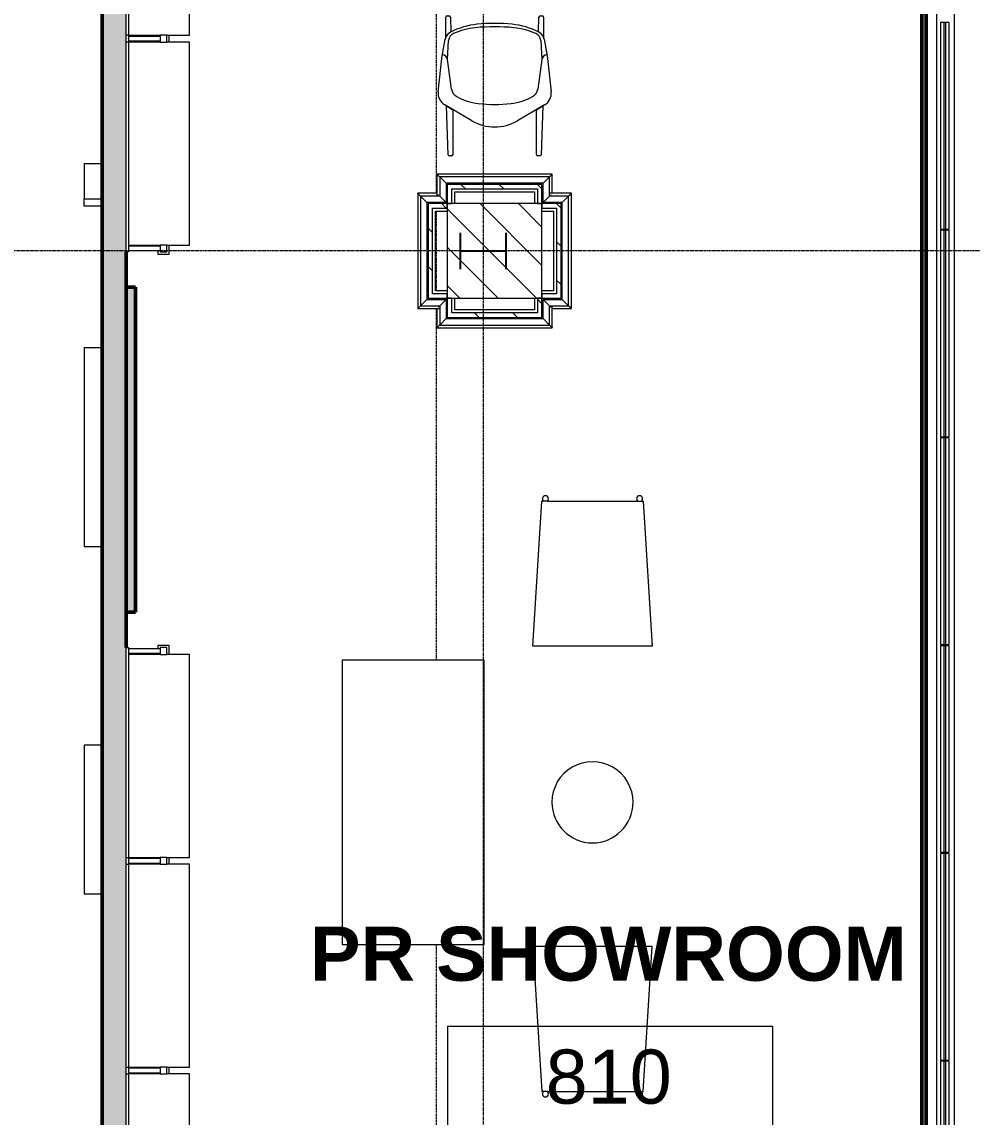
# Model space of a CAD drawing. Header units: inches. Extents: x -956 to 1409, y -1111 to 895.
# Drawn here: x 512.9 to 723.5, y 82.5 to 325.3 of the extents above; entities that cross this region are included whole.
import ezdxf

# ---------------------------------------------------------------- set-up
doc = ezdxf.new("R2010")
doc.units = ezdxf.units.IN
doc.header["$MEASUREMENT"] = 0
for name, pattern in [('Grid Line 1_4_', [0.4374999999999999, 0.2499999999999999, -0.06249999999999999, 0.06249999999999999, -0.06249999999999999]), ('Overhead 1_16_', [0.10156249999999999, 0.06249999999999999, -0.03906249999999999]), ('Overhead 1_16__2_', [0.10156249999999999, 0.06249999999999999, -0.03906249999999999])]:
    doc.linetypes.add(name, pattern=pattern)
for name, color, linetype, lineweight in [('A-AREA-IDEN', 2, 'Continuous', 9), ('A-DOOR', 31, 'Continuous', 13), ('A-FLOR-OVHD', 1, 'Overhead 1_16__2_', 9), ('A-GENM', 13, 'Continuous', 9), ('A-WALL-PATT', 111, 'Continuous', 13), ('I-FURN', 30, 'Continuous', 9), ('I-WALL', 2, 'Continuous', 13), ('S-COLS', 52, 'Continuous', 13), ('S-COLS-SYMB', 171, 'Continuous', 20), ('S-GRID', 1, 'Continuous', 9)]:
    doc.layers.add(name, color=color, linetype=linetype, lineweight=lineweight)
doc.styles.add('Arial_3', font='arial.ttf', dxfattribs={"height": 11.99999999999999})
doc.styles.add('Arial_B', font='arialbd.ttf', dxfattribs={"height": 11.99999999999999})
pattern_1 = [(135, (0, 0), (-4.242640687119286, -4.242640687119285), [])]

# ---------------------------------------------------------------- blocks, each defined once
blk = doc.blocks.new('362-DRS _30_-36__ _9144-10973_ - 362RS-5643556-8TH FLOOR TELECOM UNDERFLOOR ROUTING PLAN')
at = {"layer": 'A-GENM', "color": 53}
for p, q in [((138.1458333333291, 0.9374999999981245), (92.34722222221953, 0.9374999999981245)), ((92.34722222221953, 0.9374999999981245), (92.34722222221954, -0.9375000000018754)), ((138.1458333333291, 0.2499999999981245), (92.34722222221953, 0.2499999999981245)), ((138.1458333333291, -0.9375000000018755), (138.1458333333291, 0.9374999999981245)), ((184.194444444439, 0.9374999999980606), (138.3958333333293, 0.9374999999980606)), ((138.3958333333294, 0.9374999999980606), (138.3958333333294, -0.9375000000019393)), ((184.194444444439, 0.2499999999980606), (138.3958333333293, 0.2499999999980606)), ((184.194444444439, -0.9375000000019394), (184.194444444439, 0.9374999999980606)), ((230.2430555555507, 0.9374999999979913), (184.4444444444411, 0.9374999999979913)), ((184.4444444444412, 0.9374999999979913), (184.4444444444412, -0.9375000000020086)), ((230.2430555555507, 0.2499999999979913), (184.4444444444411, 0.2499999999979913)), ((230.2430555555507, -0.9375000000020087), (230.2430555555507, 0.9374999999979913)), ((276.2916666666616, 0.9374999999980552), (230.4930555555519, 0.9374999999980552)), ((230.493055555552, 0.9374999999980552), (230.493055555552, -0.9375000000019447)), ((276.2916666666616, 0.2499999999980552), (230.4930555555519, 0.2499999999980552)), ((276.2916666666616, -0.9375000000019448), (276.2916666666616, 0.9374999999980552)), ((322.340277777773, 0.9374999999980872), (276.5416666666634, 0.9374999999980872)), ((276.5416666666634, 0.9374999999980872), (276.5416666666634, -0.9375000000019127)), ((322.340277777773, 0.2499999999980872), (276.5416666666634, 0.2499999999980872)), ((322.340277777773, -0.9375000000019128), (322.340277777773, 0.9374999999980872)), ((368.388888888884, 0.9374999999980206), (322.5902777777743, 0.9374999999980206)), ((322.5902777777744, 0.9374999999980206), (322.5902777777744, -0.9375000000019793)), ((368.388888888884, 0.2499999999980206), (322.5902777777743, 0.2499999999980206)), ((92.34722222221953, -0.2500000000018753), (138.1458333333291, -0.2500000000018753)), ((92.34722222221953, -0.9375000000018755), (138.1458333333291, -0.9375000000018755)), ((138.3958333333294, -0.2500000000019393), (184.194444444439, -0.2500000000019393)), ((138.3958333333294, -0.9375000000019394), (184.194444444439, -0.9375000000019394)), ((184.4444444444412, -0.2500000000020086), (230.2430555555508, -0.2500000000020086)), ((184.4444444444412, -0.9375000000020087), (230.2430555555508, -0.9375000000020087)), ((230.493055555552, -0.2500000000019446), (276.2916666666616, -0.2500000000019446)), ((230.493055555552, -0.9375000000019448), (276.2916666666616, -0.9375000000019448)), ((276.5416666666634, -0.2500000000019126), (322.340277777773, -0.2500000000019126)), ((276.5416666666634, -0.9375000000019128), (322.340277777773, -0.9375000000019128)), ((322.5902777777744, -0.2500000000019793), (368.388888888884, -0.2500000000019793)), ((322.5902777777744, -0.9375000000019794), (368.388888888884, -0.9375000000019794))]:
    blk.add_line(p, q, dxfattribs=at)
blk = doc.blocks.new('Folding_Partition - 8th showroom-5643261-8TH FLOOR TELECOM UNDERFLOOR ROUTING PLAN')
at = {"layer": 'A-DOOR', "color": 253}
for p, q in [((413.691534166048, -35.99999999999967), (0.00403416605320217, -35.99999999999967)), ((0.004034166053234144, -40.00000000000018), (413.691534166048, -40.00000000000018))]:
    blk.add_line(p, q, dxfattribs=at)
blk = doc.blocks.new('Bernhardt_Design-Chair-Lounge-cp_2 - 6502 - Polished Stainless Steel-5507565-8TH FLOOR TELECOM UNDERFLOOR ROUTING PLAN')
at = {"layer": 'A-GENM', "color": 53}
for p, q in [((-11.21674668186736, 15.47702938714063), (-13.24577888926902, -16.65931792426777)), ((-11.00698488781413, 15.47702938714063), (-11.21674668186736, 15.47702938714063)), ((-11.00698488781413, 15.6664679733927), (-11.00698488781413, 15.47702938714063)), ((-9.921047387814124, 15.47702938714063), (-11.00698488781413, 15.47702938714064)), ((-9.921047387814124, 15.47702938714063), (-9.921047387814124, 15.61806922106829)), ((9.921047387815113, 15.47702938714063), (-9.921047387814124, 15.47702938714063)), ((9.92104738781511, 15.61806922106829), (9.92104738781511, 15.47702938714063)), ((9.92104738781511, 15.47702938714063), (11.00698488781511, 15.47702938714064)), ((11.00698488781512, 15.47702938714063), (11.00698488781512, 15.6664679733927)), ((11.21674668186737, 15.47702938714063), (11.00698488781512, 15.47702938714063)), ((13.24577888926901, -16.65931792426777), (11.21674668186737, 15.47702938714063)), ((-13.24577888926902, -16.65931792426777), (13.24577888926901, -16.65931792426777))]:
    blk.add_line(p, q, dxfattribs=at)
for centre, radius, start, end in [((-10.44702796002406, 16.02343749999988), 0.6640624999999998, 322.3788968868379, 212.5172912712831), ((10.44702796002505, 16.02343749999988), 0.6640625000000017, 327.4827087287153, 217.6211031131606)]:
    blk.add_arc(centre, radius, start, end, dxfattribs=at)
blk = doc.blocks.new('Bernhardt_Design-Chair-Lounge-cp_2 - 6502 - Polished Stainless Steel-5512116-8TH FLOOR TELECOM UNDERFLOOR ROUTING PLAN')
at = {"layer": 'A-GENM', "color": 53}
for p, q in [((-13.24577888926902, 16.65931792426777), (13.24577888926901, 16.65931792426777)), ((-11.21674668186736, -15.47702938714063), (-13.24577888926902, 16.65931792426777)), ((13.24577888926901, 16.65931792426777), (11.21674668186737, -15.47702938714063)), ((-11.00698488781413, -15.47702938714063), (-11.21674668186736, -15.47702938714063)), ((-11.00698488781413, -15.6664679733927), (-11.00698488781413, -15.47702938714063)), ((-9.921047387814124, -15.47702938714063), (-11.00698488781413, -15.47702938714064)), ((-9.921047387814124, -15.47702938714063), (-9.921047387814124, -15.61806922106829)), ((9.921047387815113, -15.47702938714063), (-9.921047387814124, -15.47702938714063)), ((9.92104738781511, -15.61806922106829), (9.92104738781511, -15.47702938714063)), ((9.92104738781511, -15.47702938714063), (11.00698488781511, -15.47702938714064)), ((11.00698488781512, -15.47702938714063), (11.00698488781512, -15.6664679733927)), ((11.21674668186737, -15.47702938714063), (11.00698488781512, -15.47702938714063))]:
    blk.add_line(p, q, dxfattribs=at)
for centre, radius, start, end in [((-10.44702796002406, -16.02343749999988), 0.6640624999999998, 147.4827087287165, 37.62110311316175), ((10.44702796002505, -16.02343749999988), 0.6640625000000017, 142.3788968868391, 32.51729127128433)]:
    blk.add_arc(centre, radius, start, end, dxfattribs=at)
blk = doc.blocks.new('Clothes Shelf _ Rack - Clothes Shelf _ Rack-5513145-8TH FLOOR TELECOM UNDERFLOOR ROUTING PLAN')
at = {"layer": 'I-FURN', "color": 53}
for p, q in [((-23.99999999999911, 8.47187382568858e-15), (24.00000000000022, 8.47187382568858e-15)), ((-23.99999999999911, 8.493206138382446e-15), (-23.99999999999911, -0.4999999999999937)), ((24.00000000000022, 8.493206138382446e-15), (24.00000000000022, -0.4999999999999937)), ((24.00000000000022, -0.4999999999999937), (-23.99999999999911, -0.4999999999999937)), ((-23.75737929141166, -0.5000000000005683), (-23.75737929141166, -7.500000000000681)), ((-22.75737929141189, -7.500000000000681), (-22.75737929141189, -0.5000000000005683)), ((-22.49999999999948, -0.5000000000000542), (-22.49999999999948, -7.500000000000172)), ((22.5000000000005, -7.500000000000173), (22.5000000000005, -0.5000000000003738)), ((22.74262070858833, -0.5000000000009094), (22.74262070858833, -7.500000000000681)), ((23.74262070858844, -7.500000000000681), (23.74262070858844, -0.5000000000009094)), ((-23.75737929141197, -7.000000000000116), (-24.49999999999911, -7.000000000000116)), ((-22.49999999999955, -7.000000000000116), (-22.7573792914122, -7.000000000000116)), ((22.74262070858773, -7.00000000000026), (22.50000000000032, -7.00000000000026)), ((24.00000000000051, -7.00000000000026), (23.74262070858786, -7.00000000000026)), ((-24.49999999999911, -9.500000000000117), (-22.49999999999955, -9.500000000000115)), ((-22.49999999999911, -7.500000000000116), (-23.99999999999911, -7.500000000000116)), ((-23.99999999999911, -7.500000000000116), (-23.99999999999911, -9.000000000000115)), ((-23.99999999999911, -9.000000000000115), (-22.49999999999911, -9.000000000000115)), ((-22.49999999999911, -9.000000000000115), (-22.49999999999911, -7.500000000000116)), ((-22.49999999999948, -9.000000000000012), (-22.49999999999948, -13.99999999999992)), ((24.00000000000089, -7.50000000000026), (22.5000000000009, -7.50000000000026)), ((22.5000000000009, -7.50000000000026), (22.5000000000009, -9.000000000000265)), ((22.5000000000005, -13.99999999999992), (22.5000000000005, -9.000000000000334)), ((22.5000000000009, -9.000000000000265), (24.00000000000089, -9.000000000000265)), ((22.50000000000032, -9.500000000000266), (24.00000000000051, -9.500000000000265)), ((24.00000000000089, -9.000000000000265), (24.00000000000089, -7.50000000000026)), ((-22.49999999999948, -13.99999999999992), (22.5000000000005, -13.99999999999992))]:
    blk.add_line(p, q, dxfattribs=at)
blk = doc.blocks.new('Clothes Shelf _ Rack - Clothes Shelf _ Rack-V127-8TH FLOOR TELECOM UNDERFLOOR ROUTING PLAN')
at = {"layer": 'I-FURN', "color": 53}
for p, q in [((-23.99999999999911, 8.47187382568858e-15), (24.00000000000022, 8.47187382568858e-15)), ((-23.99999999999911, 8.493206138382446e-15), (-23.99999999999911, -0.4999999999999937)), ((24.00000000000022, 8.493206138382446e-15), (24.00000000000022, -0.4999999999999937)), ((24.00000000000022, -0.4999999999999937), (-23.99999999999911, -0.4999999999999937)), ((-23.75737929141132, -0.5000000000009094), (-23.75737929141132, -7.500000000000681)), ((-22.75737929141155, -7.500000000000681), (-22.75737929141155, -0.5000000000009094)), ((-22.49999999999948, -0.5000000000000542), (-22.49999999999948, -7.499999999999853)), ((22.5000000000005, -7.500000000000173), (22.5000000000005, -0.5000000000000541)), ((22.74262070858816, -0.5000000000009094), (22.74262070858816, -7.500000000001022)), ((23.74262070858827, -7.500000000001022), (23.74262070858827, -0.5000000000009094)), ((-23.75737929141229, -7.000000000000116), (-23.9999999999997, -7.000000000000116)), ((-22.49999999999955, -7.000000000000116), (-22.7573792914122, -7.000000000000116)), ((22.74262070858773, -7.00000000000026), (22.50000000000032, -7.00000000000026)), ((24.00000000000019, -7.00000000000026), (23.74262070858786, -7.00000000000026)), ((-22.49999999999911, -7.500000000000116), (-23.99999999999911, -7.500000000000116)), ((-23.99999999999911, -7.500000000000116), (-23.99999999999911, -9.000000000000115)), ((-23.99999999999911, -9.000000000000115), (-22.49999999999911, -9.000000000000115)), ((-23.9999999999997, -9.500000000000117), (-22.49999999999955, -9.500000000000115)), ((-22.49999999999911, -9.000000000000115), (-22.49999999999911, -7.500000000000116)), ((-22.49999999999948, -9.000000000000014), (-22.49999999999948, -13.99999999999992)), ((24.00000000000089, -7.50000000000026), (22.5000000000009, -7.50000000000026)), ((22.5000000000009, -7.50000000000026), (22.5000000000009, -9.000000000000265)), ((22.5000000000005, -13.99999999999992), (22.5000000000005, -9.000000000000334)), ((22.5000000000009, -9.000000000000265), (24.00000000000089, -9.000000000000265)), ((22.50000000000032, -9.500000000000266), (24.00000000000019, -9.500000000000265)), ((24.00000000000089, -9.000000000000265), (24.00000000000089, -7.50000000000026)), ((-22.49999999999948, -13.99999999999992), (22.5000000000005, -13.99999999999992))]:
    blk.add_line(p, q, dxfattribs=at)
blk = doc.blocks.new('Clothes Shelf _ Rack - Clothes Shelf _ Rack-V128-8TH FLOOR TELECOM UNDERFLOOR ROUTING PLAN')
at = {"layer": 'I-FURN', "color": 53}
for p, q in [((-23.99999999999911, 8.47187382568858e-15), (24.00000000000022, 8.47187382568858e-15)), ((-23.99999999999911, 8.493206138382446e-15), (-23.99999999999911, -0.4999999999999937)), ((24.00000000000022, 8.493206138382446e-15), (24.00000000000022, -0.4999999999999937)), ((24.00000000000022, -0.4999999999999937), (-23.99999999999911, -0.4999999999999937)), ((-23.75737929141183, -0.5000000000009094), (-23.75737929141183, -7.500000000001022)), ((-22.75737929141206, -7.500000000001022), (-22.75737929141206, -0.5000000000009094)), ((-22.49999999999948, -0.5000000000000542), (-22.49999999999948, -7.500000000000172)), ((22.5000000000005, -7.500000000000173), (22.5000000000005, -0.5000000000000541)), ((22.74262070858816, -0.5000000000009094), (22.74262070858816, -7.500000000001022)), ((23.74262070858827, -7.500000000001022), (23.74262070858827, -0.5000000000009094)), ((-23.75737929141197, -7.000000000000116), (-23.99999999999938, -7.000000000000116)), ((-22.49999999999955, -7.000000000000116), (-22.75737929141188, -7.000000000000116)), ((22.74262070858773, -7.00000000000026), (22.50000000000032, -7.00000000000026)), ((24.50000000000089, -7.00000000000026), (23.74262070858786, -7.00000000000026)), ((24.50000000000089, -9.500000000000265), (24.50000000000089, -7.00000000000026)), ((-22.49999999999911, -7.500000000000116), (-23.99999999999911, -7.500000000000116)), ((-23.99999999999911, -7.500000000000116), (-23.99999999999911, -9.000000000000115)), ((-23.99999999999911, -9.000000000000115), (-22.49999999999911, -9.000000000000115)), ((-23.99999999999938, -9.500000000000117), (-22.49999999999955, -9.500000000000115)), ((-22.49999999999911, -9.000000000000115), (-22.49999999999911, -7.500000000000116)), ((-22.49999999999948, -9.000000000000336), (-22.49999999999948, -13.99999999999992)), ((24.00000000000089, -7.50000000000026), (22.5000000000009, -7.50000000000026)), ((22.5000000000009, -7.50000000000026), (22.5000000000009, -9.000000000000265)), ((22.5000000000005, -13.99999999999992), (22.5000000000005, -9.000000000000334)), ((22.5000000000009, -9.000000000000265), (24.00000000000089, -9.000000000000265)), ((22.50000000000032, -9.500000000000266), (24.50000000000089, -9.500000000000265)), ((24.00000000000089, -9.000000000000265), (24.00000000000089, -7.50000000000026)), ((-22.49999999999948, -13.99999999999992), (22.5000000000005, -13.99999999999992))]:
    blk.add_line(p, q, dxfattribs=at)
blk = doc.blocks.new('Clothes Shelf _ Rack - Clothes Shelf _ Rack-V129-8TH FLOOR TELECOM UNDERFLOOR ROUTING PLAN')
at = {"layer": 'I-FURN', "color": 53}
for p, q in [((22.5000000000005, 13.99999999999992), (-22.49999999999948, 13.99999999999992)), ((-22.49999999999948, 13.99999999999992), (-22.49999999999948, 9.000000000000014)), ((22.5000000000005, 9.000000000000336), (22.5000000000005, 13.99999999999992)), ((-22.49999999999939, 9.500000000000115), (-23.99999999999938, 9.500000000000117)), ((-22.49999999999911, 9.000000000000115), (-23.99999999999911, 9.000000000000115)), ((-23.99999999999911, 9.000000000000115), (-23.99999999999911, 7.500000000000116)), ((-23.99999999999911, 7.500000000000116), (-22.49999999999911, 7.500000000000116)), ((-23.75737929141235, 7.500000000000681), (-23.75737929141235, 0.5000000000005683)), ((-22.75737929141223, 0.5000000000005683), (-22.7573792914124, 7.500000000000681)), ((-22.49999999999911, 7.500000000000116), (-22.49999999999911, 9.000000000000115)), ((-22.49999999999948, 7.500000000000173), (-22.49999999999948, 0.5000000000000541)), ((24.00000000000051, 9.500000000000265), (22.50000000000048, 9.500000000000266)), ((24.00000000000089, 9.000000000000265), (22.5000000000009, 9.000000000000265)), ((22.5000000000009, 9.000000000000265), (22.5000000000009, 7.50000000000026)), ((22.5000000000005, 0.5000000000003744), (22.5000000000005, 7.500000000000493)), ((22.5000000000009, 7.50000000000026), (24.00000000000089, 7.50000000000026)), ((22.74262070858765, 7.50000000000034), (22.74262070858782, 0.5000000000005683)), ((23.74262070858776, 0.5000000000005683), (23.74262070858759, 7.50000000000034)), ((24.00000000000089, 7.50000000000026), (24.00000000000089, 9.000000000000265)), ((-23.99999999999938, 7.000000000000116), (-23.75737929141197, 7.000000000000116)), ((-22.75737929141204, 7.000000000000116), (-22.49999999999939, 7.000000000000116)), ((22.5000000000006, 7.00000000000026), (22.742620708588, 7.00000000000026)), ((23.74262070858791, 7.00000000000026), (24.00000000000054, 7.00000000000026)), ((-23.99999999999911, 0.4999999999999937), (24.00000000000022, 0.4999999999999937)), ((-23.99999999999911, 0.4999999999999937), (-23.99999999999911, -8.493206138382446e-15)), ((24.00000000000022, 0.4999999999999937), (24.00000000000022, -8.493206138382446e-15)), ((24.00000000000022, -8.47187382568858e-15), (-23.99999999999911, -8.47187382568858e-15))]:
    blk.add_line(p, q, dxfattribs=at)
blk = doc.blocks.new('Clothes Shelf _ Rack - Clothes Shelf _ Rack-V130-8TH FLOOR TELECOM UNDERFLOOR ROUTING PLAN')
at = {"layer": 'I-FURN', "color": 53}
for p, q in [((22.5000000000005, 13.99999999999992), (-22.49999999999948, 13.99999999999992)), ((-22.49999999999948, 13.99999999999992), (-22.49999999999948, 9.000000000000014)), ((22.5000000000005, 9.000000000000336), (22.5000000000005, 13.99999999999992)), ((-22.49999999999939, 9.500000000000115), (-23.99999999999938, 9.500000000000117)), ((-22.49999999999911, 9.000000000000115), (-23.99999999999911, 9.000000000000115)), ((-23.99999999999911, 9.000000000000115), (-23.99999999999911, 7.500000000000116)), ((-23.99999999999911, 7.500000000000116), (-22.49999999999911, 7.500000000000116)), ((-23.75737929141235, 7.500000000000681), (-23.75737929141235, 0.5000000000005683)), ((-22.75737929141223, 0.5000000000005683), (-22.7573792914124, 7.500000000000681)), ((-22.49999999999911, 7.500000000000116), (-22.49999999999911, 9.000000000000115)), ((-22.49999999999948, 7.500000000000173), (-22.49999999999948, 0.5000000000000541)), ((24.50000000000089, 9.500000000000265), (22.50000000000048, 9.500000000000266)), ((24.00000000000089, 9.000000000000265), (22.5000000000009, 9.000000000000265)), ((22.5000000000009, 9.000000000000265), (22.5000000000009, 7.50000000000026)), ((22.5000000000005, 0.5000000000000542), (22.5000000000005, 7.500000000000493)), ((22.5000000000009, 7.50000000000026), (24.00000000000089, 7.50000000000026)), ((22.74262070858765, 7.50000000000034), (22.74262070858782, 0.5000000000002273)), ((23.74262070858776, 0.5000000000002273), (23.74262070858759, 7.50000000000034)), ((24.00000000000089, 7.50000000000026), (24.00000000000089, 9.000000000000265)), ((24.50000000000089, 7.00000000000026), (24.50000000000089, 9.500000000000265)), ((-23.99999999999938, 7.000000000000116), (-23.75737929141197, 7.000000000000116)), ((-22.75737929141204, 7.000000000000116), (-22.49999999999939, 7.000000000000116)), ((22.5000000000006, 7.00000000000026), (22.742620708588, 7.00000000000026)), ((23.74262070858791, 7.00000000000026), (24.50000000000089, 7.00000000000026)), ((-23.99999999999911, 0.4999999999999937), (24.00000000000022, 0.4999999999999937)), ((-23.99999999999911, 0.4999999999999937), (-23.99999999999911, -8.493206138382446e-15)), ((24.00000000000022, 0.4999999999999937), (24.00000000000022, -8.493206138382446e-15)), ((24.00000000000022, -8.47187382568858e-15), (-23.99999999999911, -8.47187382568858e-15))]:
    blk.add_line(p, q, dxfattribs=at)
blk = doc.blocks.new('Knoll_Studio_Florence_Knoll_Lounge_Chair_Settee_Sofa - Knoll_Studio_Florence_Knoll_Lounge_Chair_Settee_Sofa-5519080-8TH FLOOR TELECOM UNDERFLOOR ROUTING PLAN')
at = {"layer": 'I-FURN', "color": 53}
for p, q in [((-31.50000000000002, 15.48590081667019), (-31.50000000000002, -16.01409918332984)), ((31.5, 15.48590081667019), (-31.50000000000002, 15.48590081667019)), ((31.5, -16.01409918332984), (31.5, 15.48590081667019)), ((-31.50000000000001, -16.01409918332984), (31.5, -16.01409918332984))]:
    blk.add_line(p, q, dxfattribs=at)
blk = doc.blocks.new('Bernhardt_Design_Occasional_Quiet_Round - M22-5504817-8TH FLOOR TELECOM UNDERFLOOR ROUTING PLAN')
at = {"layer": 'I-FURN', "color": 53}
for centre, start, end in [((7.394085344003542e-13, -9.91966054470285e-13), 359.9999999999996, 179.9999999999998), ((7.394085344003542e-13, -9.899676530259597e-13), 179.9999999999998, 359.9999999999992)]:
    blk.add_arc(centre, 9.000000000000917, start, end, dxfattribs=at)
blk = doc.blocks.new('HermanMiller_Collection_Eames_MoldedArmChair - Non Upholstered Plastic 4-leg Base-5524113-8TH FLOOR TELECOM UNDERFLOOR ROUTING PLAN')
at = {"layer": 'I-FURN'}
for p, q in [((-4.395553703212801, 12.53743878107945), (3.612180406949413, 11.63709812806504)), ((-18.62618367867512, 9.537369931281956), (-18.63658013238341, 10.03582965920072)), ((-18.34644386210969, 10.34192538599475), (-7.539367205340933, 10.69509086976297)), ((-10.83817027979167, 5.036155854591709), (-7.322526951876582, 11.06706969824527)), ((-7.539367205340933, 10.69509086976297), (-8.385480067747089, 9.243625718374929)), ((-3.793707758898694, 9.563172798939432), (2.73777694469705, 10.44385912709209)), ((2.737776944697051, 10.44385912709209), (6.989934341724021, 10.1983391911158)), ((3.914725687703782, 11.59213471329479), (7.224376243079954, 10.97923646229921)), ((7.67296662897046, 10.84671641287927), (12.14480333004945, 10.81978183360936)), ((12.15514029678993, 9.81744937830234), (8.871577425668722, 9.68442301849616)), ((12.44299641540711, 10.51978727522625), (12.44299641540711, 10.11720348777369)), ((-8.385480067747089, 9.243625718374929), (-18.32624891055403, 9.243625718374929)), ((-7.322526951876582, -11.06706969824529), (-10.83817027979171, -5.036155854591654)), ((-18.63658013238341, -10.03582965920072), (-18.62618367867512, -9.537369931281956)), ((-18.32624891055403, -9.24362571837493), (-8.3854800677471, -9.24362571837493)), ((-8.3854800677471, -9.24362571837493), (-7.539367205340946, -10.69509086976297)), ((2.737776944697056, -10.44385912709212), (-3.79370775889865, -9.563172798939503)), ((8.871577425668718, -9.684423018496139), (12.15514029678992, -9.81744937830232)), ((-7.539367205340946, -10.69509086976297), (-18.34644386210969, -10.34192538599475)), ((3.612180406949421, -11.63709812806506), (-4.395553703212799, -12.53743878107948)), ((6.989934341724026, -10.19833919111582), (2.737776944697056, -10.44385912709212)), ((7.224376243079967, -10.97923646229923), (3.914725687703801, -11.59213471329481)), ((12.14480333004944, -10.81978183360936), (7.672966628970492, -10.84671641287926)), ((12.4429964154071, -10.11720348777368), (12.4429964154071, -10.51978727522624))]:
    blk.add_line(p, q, dxfattribs=at)
for centre, radius, start, end in [((-4.730743380907828, 9.556222941867757), 3, 83.58495408508742, 149.7605051068709), ((-18.33664536426234, 10.0420854462937), 0.2999999999999979, 91.87170812609348, 181.1948539306413), ((2.602584842240858, 11.62107317373996), 1.184951398240263, 276.5511889825592, 0.09329633811690649), ((3.131741868919903, 7.364022091861829), 4.299999999999782, 79.50852298766881, 83.58495408508705), ((6.889057208425686, 8.451249094990947), 1.749999999999998, 23.76442734129528, 86.69540588957666), ((6.814675407669772, 8.766851951084181), 2.249999999999995, 26.81131948433517, 79.50852298766898), ((6.814675407669782, 8.766851951084176), 2.249999999999996, 26.81131948433399, 67.57568084069442), ((-6.382201012524812, 2.097357196953866), 17.03647042147852, 26.44525950468448, 26.81131948432177), ((-6.382201011517892, 2.097357197458677), 17.03647042035219, 6.003590523622731, 26.81131948433515), ((12.14299641540711, 10.51978727522625), 0.2999999999999963, 359.999999999999, 89.65490263696965), ((12.14299641540712, 10.11720348777369), 0.2999999999999928, 272.319944371059, 1.520305137739561e-12), ((-18.32624891055403, 9.543625718374933), 0.3000000000000039, 181.1948539306414, 270.0000000000001), ((6.121309164400095, 2.021986072289093), 13.23391618915457, 151.0819299384073, 173.0299324626969), ((-3.493045195425269, 7.333351724744111), 2.25, 97.67928004502555, 151.0819299384073), ((-6.469297413952244, 2.569417002960712), 16.34594419611294, 5.924225802828445, 23.76442734129527), ((-2.198891709895829, -6.661338147750938e-16), 10.00000000000001, 149.7605051068708, 210.2394948931302), ((22.66049095143357, -3.037570195374428e-13), 29.89623781193781, 173.0299324626969, 186.9700675373007), ((-31.23063327478703, 0), 41.24023384952881, 354.0757741971716, 5.924225802828449), ((-26.32519970022371, -7.993605777301126e-15), 37.08945283971948, 353.9964094763773, 6.003590523623449), ((6.121309164400095, -2.021986072289093), 13.23391618915457, 186.9700675373007, 208.9180700615928), ((-6.469297413952244, -2.569417002960712), 16.34594419611294, 336.2355726587043, 354.0757741971721), ((-6.382201011517716, -2.09735719745873), 17.03647042035199, 333.1886805156655, 353.9964094763774), ((-18.32624891055402, -9.543625718374937), 0.3000000000000084, 90.00000000000203, 178.8051460693588), ((-3.493045195425248, -7.333351724744186), 2.249999999999998, 208.9180700615928, 262.3207199549745), ((6.889057208425691, -8.451249094990969), 1.749999999999998, 273.304594110423, 336.2355726587043), ((-6.382201011926706, -2.097357197253156), 17.03647042080975, 333.1886805156677, 333.5547404953194), ((-18.33664536426233, -10.0420854462937), 0.2999999999999948, 178.8051460693594, 268.1282918739075), ((-4.730743380907831, -9.556222941867784), 2.999999999999992, 210.2394948931297, 276.4150459149135), ((2.602584842240858, -11.62107317373998), 1.184951398240262, 359.9067036618824, 83.44881101744016), ((3.131741868919883, -7.364022091861725), 4.299999999999907, 276.4150459149135, 280.4914770123318), ((6.814675407669784, -8.766851951084202), 2.249999999999985, 280.4914770123318, 333.1886805156655), ((6.814675407669768, -8.76685195108418), 2.25, 292.4243191593051, 333.1886805156642), ((12.1429964154071, -10.51978727522624), 0.2999999999999989, 270.3450973630324, 1.017777498068329e-12), ((12.1429964154071, -10.11720348777367), 0.2999999999999992, 0, 87.68005562894079)]:
    blk.add_arc(centre, radius, start, end, dxfattribs=at)
blk = doc.blocks.new('18433_1 - AEO NY - CENTRAL_rvt-1-8TH FLOOR TELECOM UNDERFLOOR ROUTING PLAN')
at = {"layer": 'A-WALL-PATT', "lineweight": 5}
blk.add_hatch(color=9, dxfattribs=at).paths.add_polyline_path([(532.1795453356818, -2.560692676021517), (536.0229164094886, -2.560692676021517), (536.0229164094893, 421.1893073239742), (530.6479164094891, 421.1893073239742), (530.6479164094884, -2.560692676021517)], flags=0)
at = {"layer": 'A-WALL-PATT'}
h = blk.add_hatch(color=253, dxfattribs=at)
h.paths.add_polyline_path([(712.3565774668808, 10.94355574666997), (713.3565774668806, 10.94355574666997), (713.3565774668806, 11.35976779608109), (712.3565774668808, 11.31973575763004)], flags=0)
h.paths.add_polyline_path([(712.3565774668808, 13.32133768019389), (713.3565774668806, 13.36136971864494), (713.3565774668806, 13.85764108623698), (712.3565774668808, 13.89767312468837), (712.3565774668808, 13.6095054024413)], flags=0)
h.paths.add_polyline_path([(713.3565774668806, 15.85924300880049), (713.3565774668806, 18.5565665150566), (712.3565774668808, 18.51653447660555), (712.3565774668808, 15.89927504725187)], flags=0)
h.paths.add_polyline_path([(712.3565774668808, 20.51813639916872), (713.3565774668806, 20.55816843761977), (713.3565774668806, 21.05443980521215), (712.3565774668808, 21.09447184366354), (712.3565774668808, 20.80630412141613)], flags=0)
h.paths.add_polyline_path([(713.3565774668806, 23.05604172777566), (713.3565774668806, 25.75336523403177), (712.3565774668808, 25.71333319558039), (712.3565774668808, 23.09607376622705)], flags=0)
h.paths.add_polyline_path([(712.3565774668808, 27.7149351181439), (713.3565774668806, 27.75496715659494), (713.3565774668806, 28.25123852418698), (712.3565774668808, 28.29127056263837), (712.3565774668808, 28.00310284039096)], flags=0)
h.paths.add_polyline_path([(713.3565774668806, 30.25284044675049), (713.3565774668806, 32.95016395300626), (712.3565774668808, 32.91013191455522), (712.3565774668808, 30.29287248520188)], flags=0)
h.paths.add_polyline_path([(712.3565774668808, 34.91173383711872), (713.3565774668806, 34.95176587556977), (713.3565774668806, 35.44803724316181), (712.3565774668808, 35.4880692816132), (712.3565774668808, 35.19990155936613)], flags=0)
h.paths.add_polyline_path([(713.3565774668806, 37.44963916572532), (713.3565774668813, 414.9435557466703), (712.3565774668815, 414.9435557466703), (712.3565774668808, 37.48967120417671)], flags=0)
blk.add_hatch(color=253, dxfattribs=at).paths.add_polyline_path([(536.022916409489, 194.4493805882898), (538.0229164094889, 194.4493805882898), (538.0229164094892, 266.44938058829), (536.022916409489, 266.44938058829), (536.022916409489, 203.5510374901137)], flags=0)
at = {"layer": 'S-COLS', "lineweight": 9}
h = blk.add_hatch(dxfattribs=at)
h.set_pattern_fill('FP_1', color=53, style=0, pattern_type=2)
h.set_pattern_definition(pattern_1)
h.paths.add_polyline_path([(628.1479164093373, 285.005713852608), (628.1479164093373, 289.255713852531), (607.1479164094928, 289.255713852531), (607.1479164094928, 285.0057138526087), (608.1479164093374, 285.0057138526087), (608.1479164093374, 288.2557138526865), (627.1479164094927, 288.2499729659157), (627.1479164094927, 285.005713852608)], flags=0)
h = blk.add_hatch(dxfattribs=at)
h.set_pattern_fill('FP_1', color=53, style=0, pattern_type=2)
h.set_pattern_definition(pattern_1)
h.paths.add_polyline_path([(607.1479164094154, 264.0057138526871), (607.1479164094154, 265.0057138525315), (603.8979164093379, 265.0057138525315), (603.8979164093379, 284.005713852687), (607.1479164094164, 284.005713852687), (607.1479164094164, 285.0057138525316), (602.8979164094933, 285.0057138525316), (602.8979164094933, 264.0057138526871)], flags=0)
h = blk.add_hatch(dxfattribs=at)
h.set_pattern_fill('FP_1', color=53, style=0, pattern_type=2)
h.set_pattern_definition(pattern_1)
h.paths.add_polyline_path([(609.5242375220745, 264.0057138526093), (628.1479164094151, 264.0057138526093), (628.1479164094151, 285.0057138526093), (607.1479164094151, 285.0057138526093), (607.1479164094151, 264.0057138526093)], flags=0)
h = blk.add_hatch(dxfattribs=at)
h.set_pattern_fill('FP_1', color=53, style=0, pattern_type=2)
h.set_pattern_definition(pattern_1)
h.paths.add_polyline_path([(632.3979164093369, 264.0057138526869), (632.3979164093369, 285.0057138525316), (628.1479164094144, 285.0057138525316), (628.1479164094144, 284.005713852687), (631.3979164094923, 284.005713852687), (631.3979164094923, 265.0057138525314), (628.1479164094137, 265.0057138525314), (628.1479164094137, 264.0057138526869), (631.622721003901, 264.0057138526869)], flags=0)
h = blk.add_hatch(dxfattribs=at)
h.set_pattern_fill('FP_1', color=53, style=0, pattern_type=2)
h.set_pattern_definition(pattern_1)
h.paths.add_polyline_path([(609.5242375220745, 259.7557138526874), (628.1479164093373, 259.7557138526876), (628.1479164093373, 264.0057138526097), (627.1479164094931, 264.0057138526097), (627.1479164094927, 260.755713852532), (608.1479164093374, 260.755713852532), (608.1479164093374, 264.0057138526105), (607.1479164094928, 264.0057138526105), (607.1479164094928, 259.7557138526874)], flags=0)
at = {"layer": 'A-FLOR-OVHD', "color": 53, "linetype": 'Overhead 1_16_'}
for p, q in [((604.6801003615218, 413.8143073239737), (604.6801003615217, 287.280658269759)), ((604.6801003615217, 283.3415002903933), (604.6801003615216, 265.6699274148238)), ((604.6801003615216, 261.7245635248236), (604.6801003615215, 183.7950838526075)), ((604.6801003615215, 120.7950838526076), (604.6801003615212, 47.0844538526054))]:
    blk.add_line(p, q, dxfattribs=at)
at = {"layer": 'A-GENM', "color": 133, "lineweight": 20}
for p, q in [((526.6479164094877, 293.8505039330381), (526.6479164094877, 286.0635307338209)), ((530.6479164094878, 293.8505039330381), (526.6479164094877, 293.8505039330381)), ((530.6479164094878, 286.0635307338209), (530.6479164094878, 293.8505039330381)), ((526.6479164094877, 286.0635307338209), (530.6479164094878, 286.0635307338209)), ((526.6479164094878, 253.0319005538015), (526.6479164094881, 209.0030699029312)), ((530.6479164094878, 253.0319005538015), (526.6479164094878, 253.0319005538015)), ((530.6479164094881, 209.0030699029312), (530.6479164094878, 253.0319005538015)), ((526.6479164094881, 209.0030699029312), (530.6479164094881, 209.0030699029312)), ((526.6479164094881, 164.990884812181), (526.6479164094883, 132.017971569155)), ((530.6479164094882, 164.990884812181), (526.6479164094881, 164.990884812181)), ((530.6479164094883, 132.017971569155), (530.6479164094882, 164.990884812181)), ((526.6479164094883, 132.017971569155), (530.6479164094883, 132.017971569155))]:
    blk.add_line(p, q, dxfattribs=at)
at = {"layer": 'A-GENM', "color": 53}
for p, q in [((526.6479164094877, 284.4580639206295), (526.6479164094877, 286.0635307338209)), ((530.6479164094878, 284.4580639206295), (526.6479164094877, 284.4580639206295))]:
    blk.add_line(p, q, dxfattribs=at)
at = {"layer": 'I-WALL', "color": 213, "lineweight": 50}
for p, q in [((530.6479164094885, 421.1893073239737), (530.6479164094878, -2.560692676021432)), ((712.3565774668804, 414.9435557466698), (712.3565774668798, 37.48967120417679)), ((713.3565774668798, 37.44963916572526), (713.3565774668804, 414.9435557466698)), ((536.0229164094882, 186.5844538526045), (536.0229164094883, 274.3143073239748)), ((536.0229164094884, 266.4493805882896), (536.0229164094882, 194.4493805882896)), ((538.0229164094883, 266.4493805882896), (536.0229164094884, 266.4493805882896)), ((538.0229164094882, 194.4493805882896), (538.0229164094883, 266.4493805882896)), ((536.0229164094882, 194.4493805882896), (538.0229164094882, 194.4493805882896))]:
    blk.add_line(p, q, dxfattribs=at)
at = {"layer": 'S-COLS', "color": 53, "lineweight": 9}
for p, q in [((604.8587028470415, 291.5449274149823), (604.8587028470415, 286.6699274149828)), ((630.4371299717886, 291.5449274149823), (604.8587028470415, 291.5449274149823)), ((630.4371299717886, 287.2931460944471), (630.4371299717886, 291.5449274149823)), ((606.8979164094139, 289.5057138526089), (605.4837028470407, 290.919927414982)), ((605.4837028470408, 290.919927414982), (605.4837028470408, 286.6699274149823)), ((629.8121299717875, 290.919927414982), (605.4837028470408, 290.919927414982)), ((606.8979164094139, 289.5057138526089), (606.8979164094139, 285.2557138526092)), ((628.3979164094144, 289.5057138526089), (606.8979164094139, 289.5057138526089)), ((628.3979164094144, 289.5057138526089), (629.8121299717875, 290.919927414982)), ((628.3979164094144, 285.25571385261), (628.3979164094144, 289.5057138526089)), ((629.8121299717875, 286.6699274149831), (629.8121299717875, 290.919927414982)), ((600.608702847042, 287.2949274149826), (600.608702847042, 261.716500290236)), ((604.8604841675769, 287.2949274149826), (600.608702847042, 287.2949274149826)), ((602.6479164094142, 285.2557138526092), (601.2337028470411, 286.6699274149823)), ((601.2337028470411, 286.6699274149823), (601.2337028470411, 262.3415002902356)), ((605.4837028470415, 286.6699274149823), (601.2337028470411, 286.6699274149823)), ((606.8979164094144, 285.2557138526092), (605.4837028470414, 286.6699274149823)), ((608.8121299716289, 285.0057138526039), (608.8121299716289, 287.591500290392)), ((608.8121299716289, 287.591500290392), (626.4837028471983, 287.591500290392)), ((626.4837028471983, 287.591500290392), (626.4837028471983, 285.0057138526067)), ((628.3979164094144, 285.2557138526096), (629.8121299717874, 286.6699274149826)), ((634.6871299717882, 287.2949274149824), (629.8121299717885, 287.2949274149824)), ((634.0621299717873, 286.6699274149822), (629.8121299717875, 286.6699274149822)), ((632.647916409414, 285.2557138526091), (634.0621299717873, 286.6699274149823)), ((634.0621299717873, 262.3415002902355), (634.0621299717873, 286.6699274149822)), ((634.6871299717882, 261.7165002902358), (634.6871299717882, 287.2949274149824)), ((602.6479164094142, 285.2557138526092), (602.6479164094142, 263.7557138526087)), ((606.8979164094146, 285.2557138526092), (602.6479164094142, 285.2557138526092)), ((632.647916409414, 285.2557138526091), (628.3979164094144, 285.2557138526091)), ((632.6479164094142, 263.7557138526087), (632.6479164094142, 285.2557138526091)), ((604.5621299716311, 265.6699274148238), (604.5621299716311, 283.3415002903932)), ((604.5621299716311, 283.3415002903932), (607.1479164094164, 283.3415002903932)), ((628.1479164094092, 283.3415002903941), (630.7337028471973, 283.3415002903941)), ((630.7337028471973, 283.3415002903941), (630.7337028471973, 265.6699274148247)), ((607.1479164094192, 265.6699274148238), (604.5621299716311, 265.6699274148238)), ((630.7337028471973, 265.6699274148247), (628.147916409412, 265.6699274148247)), ((602.6479164094143, 263.7557138526087), (601.2337028470411, 262.3415002902356)), ((601.2337028470411, 262.3415002902356), (605.483702847041, 262.3415002902356)), ((602.6479164094143, 263.7557138526087), (606.8979164094139, 263.7557138526087)), ((606.8979164094139, 263.7557138526089), (605.4837028470408, 262.3415002902358)), ((605.4837028470408, 262.3415002902357), (605.4837028470408, 258.0915002902358)), ((606.8979164094139, 263.7557138526089), (606.8979164094139, 259.5057138526089)), ((608.81212997163, 261.4199274148258), (608.81212997163, 264.0057138526112)), ((626.4837028471994, 264.005713852614), (626.4837028471994, 261.4199274148258)), ((628.3979164094145, 263.7557138526087), (632.6479164094142, 263.7557138526087)), ((628.3979164094145, 263.7557138526089), (629.8121299717876, 262.3415002902356)), ((628.3979164094145, 259.5057138526089), (628.3979164094145, 263.7557138526087)), ((629.8121299717875, 262.3415002902356), (634.0621299717873, 262.3415002902356)), ((629.8121299717875, 258.0915002902358), (629.8121299717875, 262.3415002902356)), ((630.4371299717886, 257.4665002902362), (630.4371299717886, 262.3415002902357)), ((632.6479164094142, 263.7557138526087), (634.0621299717873, 262.3415002902356)), ((600.608702847042, 261.716500290236), (605.483702847042, 261.716500290236)), ((604.8587028470415, 261.7182816107714), (604.8587028470415, 257.4665002902362)), ((626.4837028471994, 261.4199274148258), (608.81212997163, 261.4199274148258)), ((630.4353486512529, 261.7165002902358), (634.6871299717882, 261.7165002902358)), ((604.8587028470415, 257.4665002902362), (630.4371299717883, 257.4665002902362)), ((606.8979164094139, 259.5057138526089), (605.483702847041, 258.0915002902358)), ((605.4837028470408, 258.0915002902358), (629.8121299717875, 258.0915002902358)), ((606.8979164094139, 259.5057138526089), (628.3979164094145, 259.5057138526089)), ((628.3979164094145, 259.5057138526089), (629.8121299717875, 258.0915002902358))]:
    blk.add_line(p, q, dxfattribs=at)
at = {"layer": 'S-COLS', "color": 133, "lineweight": 20}
for p, q in [((628.1479164093364, 289.2557138525306), (607.147916409492, 289.2557138525306)), ((607.147916409492, 289.2557138525306), (607.1479164094919, 285.0057138526083)), ((628.1479164093364, 285.0057138526076), (628.1479164093364, 289.2557138525306)), ((608.1479164093364, 285.0057138526083), (608.1479164093364, 288.2557138526861)), ((608.1479164093364, 288.2557138526861), (627.1479164094919, 288.2557138526861)), ((627.1479164094919, 288.2557138526861), (627.1479164094919, 285.0057138526076)), ((607.1479164094154, 285.0057138525312), (602.8979164094925, 285.0057138525312)), ((602.8979164094925, 285.0057138525312), (602.8979164094925, 264.0057138526868)), ((607.1479164094154, 284.0057138526867), (607.1479164094154, 285.0057138525312)), ((607.1479164094919, 285.0057138526083), (608.1479164093364, 285.0057138526083)), ((628.1479164094142, 285.0057138526089), (607.1479164094142, 285.0057138526089)), ((607.1479164094142, 285.0057138526089), (607.1479164094142, 264.0057138526089)), ((627.1479164094919, 285.0057138526076), (628.1479164093364, 285.0057138526076)), ((632.3979164093358, 285.0057138525311), (628.1479164094136, 285.0057138525311)), ((628.1479164094136, 285.0057138525311), (628.1479164094136, 284.0057138526867)), ((628.1479164094142, 264.0057138526089), (628.1479164094142, 285.0057138526089)), ((632.3979164093358, 264.0057138526867), (632.3979164093358, 285.0057138525311)), ((603.897916409337, 265.0057138525312), (603.8979164093369, 284.0057138526867)), ((603.8979164093369, 284.0057138526867), (607.1479164094154, 284.0057138526867)), ((628.1479164094136, 284.0057138526867), (631.3979164094914, 284.0057138526867)), ((631.3979164094914, 284.0057138526867), (631.3979164094915, 265.0057138525311)), ((607.1479164094147, 265.0057138525312), (603.897916409337, 265.0057138525312)), ((607.1479164094147, 264.0057138526868), (607.1479164094147, 265.0057138525312)), ((628.1479164094128, 265.0057138525311), (628.1479164094128, 264.0057138526867)), ((631.3979164094915, 265.0057138525311), (628.1479164094128, 265.0057138525311)), ((602.8979164094925, 264.0057138526868), (607.1479164094147, 264.0057138526868)), ((608.1479164093365, 264.0057138526103), (607.1479164094922, 264.0057138526103)), ((607.1479164094922, 264.0057138526103), (607.147916409492, 259.7557138526872)), ((607.1479164094142, 264.0057138526089), (628.1479164094142, 264.0057138526089)), ((608.1479164093365, 260.7557138525316), (608.1479164093365, 264.0057138526103)), ((628.1479164093365, 264.0057138526095), (627.147916409492, 264.0057138526095)), ((627.147916409492, 264.0057138526095), (627.147916409492, 260.7557138525316)), ((628.1479164094128, 264.0057138526867), (632.3979164093358, 264.0057138526867)), ((628.1479164093365, 259.7557138526872), (628.1479164093365, 264.0057138526095)), ((627.147916409492, 260.7557138525316), (608.1479164093365, 260.7557138525316)), ((607.147916409492, 259.7557138526872), (628.1479164093365, 259.7557138526872))]:
    blk.add_line(p, q, dxfattribs=at)
at = {"layer": 'S-COLS', "color": 53, "lineweight": 9}
for points, knots in [([(605.4837028470408, 290.919927414982), (605.4291613079159, 290.9756853504414), (605.3473563732554, 291.0560560129406), (605.243841773491, 291.159746149465), (605.1825647902469, 291.2212136218965), (605.1362235639803, 291.2671484956391), (605.0918654371008, 291.3118244521379), (605.0507711312985, 291.3529747299779), (605.0134674873503, 291.3899455691751), (604.9788476835311, 291.4248107038354), (604.9408885518505, 291.4627603871775), (604.9046281007804, 291.4988974382053), (604.8694811402124, 291.534211952583), (604.8587028470879, 291.5449274301834), (604.8587028470408, 291.5449274149819)], [0, 0, 0, 0, 0.08333333333333333, 0.125, 0.1666666666666667, 0.1875, 0.2083333333333333, 0.25, 0.2708333333333333, 0.2916666666666666, 0.3333333333333333, 0.375, 0.4166666666666667, 0.5, 0.5, 0.5, 0.5]), ([(629.8121299717875, 290.919927414982), (629.867887907247, 290.9744689541068), (629.9482585697464, 291.0562738887674), (630.0519487062705, 291.1597884885319), (630.1134161787023, 291.2210654717762), (630.1593510524448, 291.2674066980427), (630.2040270089435, 291.3117648249221), (630.2451772867832, 291.3528591307244), (630.2821481259805, 291.3901627746725), (630.317013260641, 291.4247825784917), (630.3549629439831, 291.4627417101713), (630.391099995011, 291.4990021612425), (630.4264145093882, 291.5341491218104), (630.4371299869896, 291.5449274149346), (630.4371299717876, 291.5449274149819)], [0, 0, 0, 0, 0.08333333333333333, 0.125, 0.1666666666666667, 0.1875, 0.2083333333333333, 0.25, 0.2708333333333333, 0.2916666666666666, 0.3333333333333333, 0.375, 0.4166666666666667, 0.5, 0.5, 0.5, 0.5]), ([(601.2337028470411, 286.6699274149823), (601.1791613079163, 286.7256853504417), (601.0973563732558, 286.8060560129409), (600.9938417734913, 286.9097461494653), (600.932564790247, 286.9712136218969), (600.8862235639807, 287.0171484956394), (600.8418654371008, 287.0618244521384), (600.800771131298, 287.1029747299783), (600.7634674873507, 287.1399455691752), (600.728847683531, 287.1748107038358), (600.690888551852, 287.212760387178), (600.6546281007804, 287.2488974382056), (600.6194811402128, 287.2842119525832), (600.6087028470886, 287.2949274301837), (600.6087028470411, 287.2949274149823)], [0, 0, 0, 0, 0.08333333333333333, 0.125, 0.1666666666666667, 0.1875, 0.2083333333333333, 0.25, 0.2708333333333333, 0.2916666666666666, 0.3333333333333333, 0.375, 0.4166666666666667, 0.5, 0.5, 0.5, 0.5]), ([(604.8726379259065, 287.2809923361168), (604.868467424834, 287.2854832754919), (604.8625858129125, 287.2924683403895), (604.8604878097876, 287.29492502188), (604.860484170834, 287.29492741485), (604.8604841677536, 287.2949274146711)], [0.4444444444444444, 0.4444444444444444, 0.4444444444444444, 0.4444444444444444, 0.4722222222222222, 0.5, 0.5000562885120418, 0.5000562885120418, 0.5000562885120418, 0.5000562885120418]), ([(605.2978275036234, 286.8558027584016), (605.2826724184662, 286.8711352944968), (605.2556841900837, 286.8982899826274), (605.2287928550384, 286.9248427660945), (605.2170519479359, 286.9364356243619)], [0.1111111111111111, 0.1111111111111111, 0.1111111111111111, 0.1111111111111111, 0.1388888888888889, 0.1607282620159965, 0.1607282620159965, 0.1607282620159965, 0.1607282620159965]), ([(630.1261208252633, 286.984486181144), (630.12797720128, 286.9863469951212), (630.1370347047384, 286.9954164675135), (630.1531888907499, 287.0114990784226), (630.1673733423918, 287.0253305951256), (630.1744044412626, 287.0322018844587)], [0.1908700453029942, 0.1908700453029942, 0.1908700453029942, 0.1908700453029942, 0.1944444444444444, 0.2083333333333333, 0.2222222222222222, 0.2222222222222222, 0.2222222222222222, 0.2222222222222222]), ([(630.4231948929219, 287.2809923361168), (630.427685832297, 287.2851628371893), (630.4346708972112, 287.2910444491122), (630.4371275786525, 287.293142452232), (630.4371299716553, 287.2931460911891), (630.4371299714766, 287.2931460942694)], [0.4444444444444444, 0.4444444444444444, 0.4444444444444444, 0.4444444444444444, 0.4722222222222222, 0.5, 0.500056288511882, 0.500056288511882, 0.500056288511882, 0.500056288511882]), ([(634.0621299717873, 286.6699274149822), (634.1178879072467, 286.7244689541071), (634.1982585697459, 286.8062738887677), (634.3019487062701, 286.9097884885321), (634.3634161787021, 286.9710654717764), (634.4093510524443, 287.017406698043), (634.4540270089432, 287.0617648249225), (634.495177286783, 287.1028591307245), (634.5321481259803, 287.1401627746727), (634.5670132606405, 287.1747825784919), (634.6049629439839, 287.2127417101713), (634.6410999950106, 287.2490021612426), (634.676414509388, 287.2841491218108), (634.6871299869886, 287.2949274149347), (634.6871299717873, 287.2949274149822)], [0, 0, 0, 0, 0.08333333333333333, 0.125, 0.1666666666666667, 0.1875, 0.2083333333333333, 0.25, 0.2708333333333333, 0.2916666666666666, 0.3333333333333333, 0.375, 0.4166666666666667, 0.5, 0.5, 0.5, 0.5]), ([(601.2337028470411, 262.3415002902356), (601.1779449115817, 262.2869587511108), (601.0975742490825, 262.2051538164502), (600.9938841125581, 262.1016392166857), (600.9324166401268, 262.0403622334414), (600.8864817663841, 261.994021007175), (600.8418058098857, 261.9496628802954), (600.8006555320441, 261.9085685744934), (600.7636846928481, 261.8712649305452), (600.7288195581876, 261.8366451267258), (600.6908698748445, 261.7986859950462), (600.6547328238177, 261.7624255439753), (600.6194183094403, 261.7272785834074), (600.6087028318398, 261.7165002902828), (600.6087028470411, 261.7165002902356)], [0, 0, 0, 0, 0.08333333333333333, 0.125, 0.1666666666666667, 0.1875, 0.2083333333333333, 0.25, 0.2708333333333333, 0.2916666666666666, 0.3333333333333333, 0.375, 0.4166666666666667, 0.5, 0.5, 0.5, 0.5]), ([(634.0621299717873, 262.3415002902356), (634.116671510912, 262.2857423547762), (634.1984764455725, 262.2053716922769), (634.3019910453371, 262.1016815557526), (634.3632680285814, 262.040214083321), (634.409609254848, 261.9942792095785), (634.4539673817276, 261.9496032530798), (634.4950616875296, 261.9084529752396), (634.5323653314778, 261.8714821360425), (634.5669851352972, 261.8366170013821), (634.6049442669764, 261.7986673180396), (634.6412047180478, 261.7625302670122), (634.6763516786156, 261.7272157526345), (634.6871299717398, 261.7165002750339), (634.6871299717873, 261.7165002902355)], [0, 0, 0, 0, 0.08333333333333333, 0.125, 0.1666666666666667, 0.1875, 0.2083333333333333, 0.25, 0.2708333333333333, 0.2916666666666666, 0.3333333333333333, 0.375, 0.4166666666666667, 0.5, 0.5, 0.5, 0.5]), ([(604.8726379259064, 261.7304353691013), (604.8681469865312, 261.7262648680287), (604.861161921613, 261.7203832560998), (604.8587052401842, 261.7182852529974), (604.858702847173, 261.7182816140288), (604.8587028473518, 261.7182816109485)], [0.4444444444444444, 0.4444444444444444, 0.4444444444444444, 0.4444444444444444, 0.4722222222222222, 0.5, 0.5000562885120259, 0.5000562885120259, 0.5000562885120259, 0.5000562885120259]), ([(605.2978275036221, 262.1556249468178), (605.282494967527, 262.1404698616605), (605.2553402793963, 262.1134816332782), (605.2287874959292, 262.0865902982331), (605.2171946376617, 262.0748493911306)], [0.1111111111111111, 0.1111111111111111, 0.1111111111111111, 0.1111111111111111, 0.1388888888888889, 0.1607282620158849, 0.1607282620158849, 0.1607282620158849, 0.1607282620158849]), ([(629.9980053152058, 262.1556249468172), (630.0131604003631, 262.1402924107222), (630.0401486287454, 262.1131377225914), (630.0670399637906, 262.0865849391242), (630.078780870893, 262.0749920808569)], [0.1111111111111111, 0.1111111111111111, 0.1111111111111111, 0.1111111111111111, 0.1388888888888889, 0.1607282620158741, 0.1607282620158741, 0.1607282620158741, 0.1607282620158741]), ([(630.4231948929219, 261.7304353691012), (630.4273653939944, 261.725944429726), (630.4332470059207, 261.7189593648316), (630.4353450090312, 261.7165026833314), (630.4353486479943, 261.7165002903679), (630.4353486510746, 261.7165002905467)], [0.4444444444444444, 0.4444444444444444, 0.4444444444444444, 0.4444444444444444, 0.4722222222222222, 0.5, 0.5000562885121006, 0.5000562885121006, 0.5000562885121006, 0.5000562885121006]), ([(605.4837028470408, 258.0915002902358), (605.4279449115814, 258.036958751111), (605.347574249082, 257.9551538164505), (605.2438841125579, 257.851639216686), (605.1824166401261, 257.7903622334418), (605.1364817663837, 257.7440210071752), (605.0918058098852, 257.6996628802958), (605.0506555320452, 257.6585685744935), (605.0136846928478, 257.6212649305454), (604.9788195581874, 257.5866451267259), (604.9408698748447, 257.5486859950466), (604.9047328238174, 257.5124255439753), (604.8694183094402, 257.4772785834074), (604.8587028318387, 257.4665002902831), (604.8587028470408, 257.4665002902358)], [0, 0, 0, 0, 0.08333333333333333, 0.125, 0.1666666666666667, 0.1875, 0.2083333333333333, 0.25, 0.2708333333333333, 0.2916666666666666, 0.3333333333333333, 0.375, 0.4166666666666667, 0.5, 0.5, 0.5, 0.5]), ([(629.8121299717875, 258.0915002902358), (629.8666715109124, 258.0357423547765), (629.948476445573, 257.9553716922773), (630.0519910453376, 257.8516815557529), (630.1132680285817, 257.7902140833214), (630.1596092548481, 257.7442792095787), (630.203967381728, 257.6996032530801), (630.2450616875287, 257.6584529752399), (630.2823653314779, 257.6214821360429), (630.3169851352975, 257.5866170013823), (630.354944266977, 257.5486673180401), (630.3912047180478, 257.5125302670126), (630.4263516786162, 257.4772157526349), (630.4371299717401, 257.4665002750342), (630.4371299717877, 257.4665002902358)], [0, 0, 0, 0, 0.08333333333333333, 0.125, 0.1666666666666667, 0.1875, 0.2083333333333333, 0.25, 0.2708333333333333, 0.2916666666666666, 0.3333333333333333, 0.375, 0.4166666666666667, 0.5, 0.5, 0.5, 0.5])]:
    blk.add_open_spline(points, degree=3, knots=knots, dxfattribs=at)
at = {"layer": 'S-GRID', "linetype": 'Grid Line 1_4_'}
for p, q in [((615.1801003615192, -423.3692861473971), (615.1801003615213, 870.8504912189052)), ((965.7902260333536, 274.5057138526079), (-931.8233718135928, 274.505713852614))]:
    blk.add_line(p, q, dxfattribs=at)
at = {"color": 53, "lineweight": 9}
for name, p, rotation in [('362-DRS _30_-36__ _9144-10973_ - 362RS-5643556-8TH FLOOR TELECOM UNDERFLOOR ROUTING PLAN', (717.4604164094901, 417.5018073239734), 269.9999999999997), ('Folding_Partition - 8th showroom-5643261-8TH FLOOR TELECOM UNDERFLOOR ROUTING PLAN', (679.587017671679, 2.810273157925122), 90.0000000000001), ('Clothes Shelf _ Rack - Clothes Shelf _ Rack-V129-8TH FLOOR TELECOM UNDERFLOOR ROUTING PLAN', (536.022916409489, 344.814307323975), 269.9999999999995), ('HermanMiller_Collection_Eames_MoldedArmChair - Non Upholstered Plastic 4-leg Base-5524113-8TH FLOOR TELECOM UNDERFLOOR ROUTING PLAN', (617.6726213308073, 314.1951189538434), 89.99999999999957), ('Clothes Shelf _ Rack - Clothes Shelf _ Rack-V130-8TH FLOOR TELECOM UNDERFLOOR ROUTING PLAN', (536.0229164094886, 298.314307323975), 269.9999999999995), ('Bernhardt_Design-Chair-Lounge-cp_2 - 6502 - Polished Stainless Steel-5512116-8TH FLOOR TELECOM UNDERFLOOR ROUTING PLAN', (639.3567167241177, 203.5678881849772), 180), ('Clothes Shelf _ Rack - Clothes Shelf _ Rack-V128-8TH FLOOR TELECOM UNDERFLOOR ROUTING PLAN', (536.0229164094881, 162.5844538526042), 90.00000000000006), ('Knoll_Studio_Florence_Knoll_Lounge_Chair_Settee_Sofa - Knoll_Studio_Florence_Knoll_Lounge_Chair_Settee_Sofa-5519080-8TH FLOOR TELECOM UNDERFLOOR ROUTING PLAN', (599.3206951542173, 152.2950838526075), 90.0000000000001), ('Clothes Shelf _ Rack - Clothes Shelf _ Rack-V127-8TH FLOOR TELECOM UNDERFLOOR ROUTING PLAN', (536.0229164094881, 116.0844538526043), 90.00000000000006), ('Bernhardt_Design-Chair-Lounge-cp_2 - 6502 - Polished Stainless Steel-5507565-8TH FLOOR TELECOM UNDERFLOOR ROUTING PLAN', (639.3567167241177, 103.6661083980657), 180), ('Clothes Shelf _ Rack - Clothes Shelf _ Rack-5513145-8TH FLOOR TELECOM UNDERFLOOR ROUTING PLAN', (536.022916409488, 69.58445385260428), 90.00000000000006)]:
    blk.add_blockref(name, p, dxfattribs=dict(at, rotation=rotation))
blk.add_blockref('Bernhardt_Design_Occasional_Quiet_Round - M22-5504817-8TH FLOOR TELECOM UNDERFLOOR ROUTING PLAN', (639.3567167241174, 152.2950838526077), dxfattribs=at)
blk = doc.blocks.new('W-Wide Flange-Column - W10X45-823438-8TH FLOOR TELECOM UNDERFLOOR ROUTING PLAN')
at = {"layer": 'S-COLS-SYMB', "color": 63, "lineweight": 25}
for p, q in [((-4.010000000000002, 5.05000000000001), (4.009999999999995, 5.05000000000001)), ((-1.204320005865852e-14, 5.05000000000001), (-1.204320005865852e-14, -5.049999999999986)), ((-4.00999999999995, -5.049999999999986), (4.01000000000004, -5.049999999999986))]:
    blk.add_line(p, q, dxfattribs=at)
blk = doc.blocks.new('5649_structural model_2019_rvt-1-8TH FLOOR TELECOM UNDERFLOOR ROUTING PLAN')
at = {"color": 123, "lineweight": 13, "rotation": 89.99999999999991}
blk.add_blockref('W-Wide Flange-Column - W10X45-823438-8TH FLOOR TELECOM UNDERFLOOR ROUTING PLAN', (615.1801003615204, 274.505713852609), dxfattribs=at)
blk = doc.blocks.new('Room Tag - Room Tag-84095-8TH FLOOR TELECOM UNDERFLOOR ROUTING PLAN')
at = {"layer": 'A-AREA-IDEN'}
for p, q in [((-0.3749999999999999, -0.06249999999999998), (-0.3749999999999999, -0.3124999999999999)), ((-0.3749999999999999, -0.06249999999999998), (0.3749999999999999, -0.06249999999999998)), ((0.3749999999999999, -0.06249999999999998), (0.3749999999999999, -0.3124999999999999)), ((-0.3749999999999999, -0.3124999999999999), (0.3749999999999999, -0.3124999999999999))]:
    blk.add_line(p, q, dxfattribs=at)

msp = doc.modelspace()

# ---------------------------------------------------------------- block references
at = {"lineweight": 5}
msp.add_blockref('18433_1 - AEO NY - CENTRAL_rvt-1-8TH FLOOR TELECOM UNDERFLOOR ROUTING PLAN', (0, 0), dxfattribs=at)

# ---------------------------------------------------------------- next in the draw order: block references
msp.add_blockref('5649_structural model_2019_rvt-1-8TH FLOOR TELECOM UNDERFLOOR ROUTING PLAN', (0, 0), dxfattribs=at)
at = {"layer": 'A-AREA-IDEN', "xscale": 95.99999999999994, "yscale": 95.99999999999994, "zscale": 95.99999999999994}
msp.add_blockref('Room Tag - Room Tag-84095-8TH FLOOR TELECOM UNDERFLOOR ROUTING PLAN', (643.2496469495567, 108.6567650416613), dxfattribs=at)

# ---------------------------------------------------------------- next in the draw order: texts
at = {"layer": 'A-AREA-IDEN', "char_height": 11.99999999999999, "attachment_point": 1}
for s, insert, width, style in [('PR SHOWROOM', (576.7595672143316, 124.731238239402), 160.8929999999998, 'Arial_B'), ('810', (628.9711734207737, 97.4806620366258), 33.63299999999996, 'Arial_3')]:
    msp.add_mtext(s, dxfattribs=dict(at, insert=insert, width=width, style=style))

doc.saveas('drawing.dxf')
